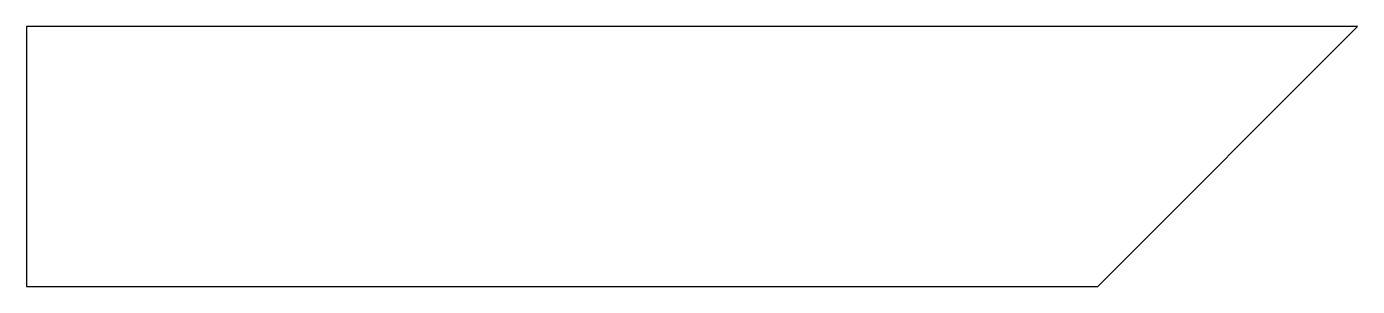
# Model space of a CAD drawing. Header units: millimetres. Extents: x 20 to 85.1, y 20 to 32.7.
import ezdxf

# ---------------------------------------------------------------- set-up
doc = ezdxf.new("R2010")
doc.units = ezdxf.units.MM

msp = doc.modelspace()

# ---------------------------------------------------------------- linework, layer by layer
at = {"color": 7, "linetype": 'Continuous', "lineweight": 25}
for p, q in [((19.9976, 32.7), (19.9976, 20)), ((85.0724, 32.7), (19.9976, 32.7)), ((72.3724, 20), (85.0724, 32.7)), ((19.9976, 20), (72.3724, 20))]:
    msp.add_line(p, q, dxfattribs=at)

doc.saveas('drawing.dxf')
